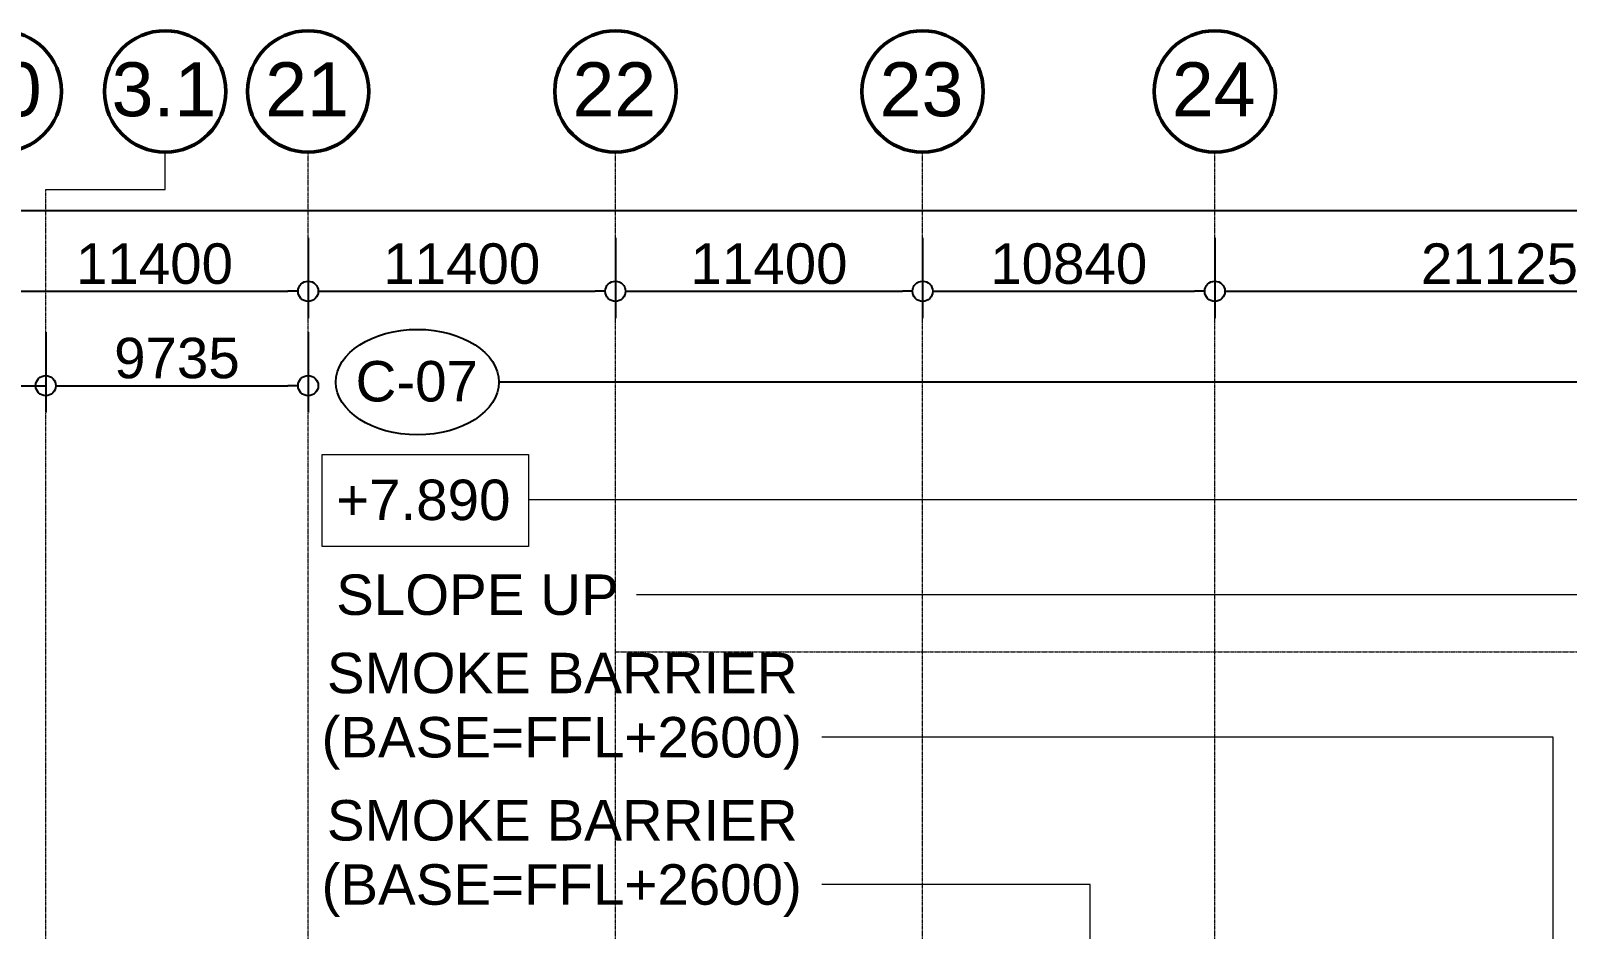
# Model space of a CAD drawing. Header units: millimetres. Extents: x -962357 to -591933, y -35273 to 59420.
# Drawn here: x -697972 to -640963, y 26100 to 59420 of the extents above; entities that cross this region are included whole.
import ezdxf

# ---------------------------------------------------------------- set-up
doc = ezdxf.new("R2010")
doc.units = ezdxf.units.MM
doc.linetypes.add('DPA_Grid _ Level 100', pattern=[10, 5.5, -1.6, 1.3, -1.6])
for name, color, linetype, lineweight in [('A-ANNO-DIMS', 1, 'Continuous', 9), ('A-ANNO-NOTE', 3, 'Continuous', 25), ('G-ANNO-TEXT', 3, 'Continuous', 9), ('S-GRID', 251, 'Continuous', 9), ('S-GRID-IDEN', 3, 'Continuous', 50)]:
    doc.layers.add(name, color=color, linetype=linetype, lineweight=lineweight)
doc.styles.add('Arial', font='arial.ttf', dxfattribs={"height": 2000})
doc.styles.add('Arial_1', font='arial.ttf', dxfattribs={"height": 1500})
doc.dimstyles.new('DPA-DIM-3_0_C-C', dxfattribs={"dimscale": 304.8, "dimtxt": 1530.3891, "dimasz": 2.46063, "dimexe": 3.28084, "dimexo": 0.0625, "dimgap": 0.82021, "dimtad": 1, "dimdec": 0, "dimzin": 0, "dimdsep": 46, "dimtxsty": 'Arial_1', "dimblk1": 'DOTBLANK', "dimblk2": 'DOTBLANK', "dimsah": 1, "dimcen": 0.09, "dimdle": 3.28084, "dimadec": 8, "dimazin": 0, "dimtfac": 1, "dimtdec": 4, "dimtix": 1, "dimtmove": 0, "dimatfit": 3, "dimfxl": 6.56168, "dimfxlon": 1, "dimtvp": 1, "dimtolj": 1, "dimtzin": 0, "dimarcsym": 2})
doc.dimstyles.new('DPA-DIM-3_0_C-C_1', dxfattribs={"dimscale": 304.8, "dimtxt": 1530.3891, "dimasz": 2.46063, "dimexe": 3.28084, "dimexo": 0.0625, "dimgap": 0.82021, "dimtad": 1, "dimdec": 0, "dimzin": 0, "dimdsep": 46, "dimtxsty": 'Arial_1', "dimblk1": 'DOTBLANK', "dimblk2": 'DOTBLANK', "dimsah": 1, "dimcen": 0.09, "dimdle": 3.28084, "dimadec": 8, "dimazin": 0, "dimtfac": 1, "dimtdec": 4, "dimtix": 1, "dimtmove": 1, "dimatfit": 3, "dimfxl": 6.56168, "dimfxlon": 1, "dimtvp": 1, "dimtolj": 1, "dimtzin": 0, "dimarcsym": 2})

# ---------------------------------------------------------------- blocks, each defined once
blk = doc.blocks.new('Grid - 100 Scale-2291345-4130-01 MULTI-PURPOSE LEVEL - REFLECTED CEILING PLAN')
at = {"layer": 'S-GRID-IDEN'}
blk.add_circle((0, 0), 4.5, dxfattribs=at)
blk = doc.blocks.new('_DotBlank')
at = {"color": 0, "linetype": 'ByBlock', "lineweight": -2}
blk.add_line((-0.5, 0), (-1, 0), dxfattribs=at)
blk.add_circle((0, 0), 0.5, dxfattribs=at)
blk = doc.blocks.new('DIMBLOCK1-4130-01 MULTI-PURPOSE LEVEL - REFLECTED CEILING PLAN')
at = {"layer": 'A-ANNO-DIMS', "color": 0, "lineweight": -2, "transparency": 16777216}
for p, q in [((-913915, 54739), (-913915, 51758)), ((-624615, 54739), (-624615, 51758)), ((-913165, 52758), (-625365, 52758))]:
    blk.add_line(p, q, dxfattribs=at)
at = {"layer": 'Defpoints', "color": 0, "transparency": 16777216}
for p in [(-913915, 54758), (-624615, 54758), (-624615, 52758)]:
    blk.add_point(p, dxfattribs=at)
at = {"layer": 'A-ANNO-DIMS', "color": 0, "lineweight": -2, "transparency": 16777216, "xscale": 750, "yscale": 750, "zscale": 750, "rotation": 180}
blk.add_blockref('_DotBlank', (-913915, 52758), dxfattribs=at)
at = {"layer": 'A-ANNO-DIMS', "color": 0, "lineweight": -2, "transparency": 16777216, "xscale": 750, "yscale": 750, "zscale": 750}
blk.add_blockref('_DotBlank', (-624615, 52758), dxfattribs=at)
at = {"layer": 'A-ANNO-DIMS', "color": 0, "transparency": 16777216, "insert": (-769265, 53774), "char_height": 1500, "width": 8306.48, "attachment_point": 5, "style": 'Arial_1'}
blk.add_mtext('\\A1;289300', dxfattribs=at)
blk = doc.blocks.new('DIMBLOCK21-4130-01 MULTI-PURPOSE LEVEL - REFLECTED CEILING PLAN')
at = {"layer": 'A-ANNO-DIMS', "color": 0, "lineweight": -2, "transparency": 16777216}
for p, q in [((-699080, 51739), (-699080, 48758)), ((-687680, 51739), (-687680, 48758)), ((-698330, 49758), (-688430, 49758))]:
    blk.add_line(p, q, dxfattribs=at)
at = {"layer": 'Defpoints', "color": 0, "transparency": 16777216}
for p in [(-699080, 51758), (-687680, 51758), (-687680, 49758)]:
    blk.add_point(p, dxfattribs=at)
at = {"layer": 'A-ANNO-DIMS', "color": 0, "lineweight": -2, "transparency": 16777216, "xscale": 750, "yscale": 750, "zscale": 750, "rotation": 180}
blk.add_blockref('_DotBlank', (-699080, 49758), dxfattribs=at)
at = {"layer": 'A-ANNO-DIMS', "color": 0, "lineweight": -2, "transparency": 16777216, "xscale": 750, "yscale": 750, "zscale": 750}
blk.add_blockref('_DotBlank', (-687680, 49758), dxfattribs=at)
at = {"layer": 'A-ANNO-DIMS', "color": 0, "transparency": 16777216, "insert": (-693380, 50774), "char_height": 1500, "width": 6922.07, "attachment_point": 5, "style": 'Arial_1'}
blk.add_mtext('\\A1;11400', dxfattribs=at)
blk = doc.blocks.new('DIMBLOCK22-4130-01 MULTI-PURPOSE LEVEL - REFLECTED CEILING PLAN')
at = {"layer": 'A-ANNO-DIMS', "color": 0, "lineweight": -2, "transparency": 16777216}
for p, q in [((-687680, 51739), (-687680, 48758)), ((-676280, 51739), (-676280, 48758)), ((-686930, 49758), (-677030, 49758))]:
    blk.add_line(p, q, dxfattribs=at)
at = {"layer": 'Defpoints', "color": 0, "transparency": 16777216}
for p in [(-687680, 51758), (-676280, 51758), (-676280, 49758)]:
    blk.add_point(p, dxfattribs=at)
at = {"layer": 'A-ANNO-DIMS', "color": 0, "lineweight": -2, "transparency": 16777216, "xscale": 750, "yscale": 750, "zscale": 750, "rotation": 180}
blk.add_blockref('_DotBlank', (-687680, 49758), dxfattribs=at)
at = {"layer": 'A-ANNO-DIMS', "color": 0, "lineweight": -2, "transparency": 16777216, "xscale": 750, "yscale": 750, "zscale": 750}
blk.add_blockref('_DotBlank', (-676280, 49758), dxfattribs=at)
at = {"layer": 'A-ANNO-DIMS', "color": 0, "transparency": 16777216, "insert": (-681980, 50774), "char_height": 1500, "width": 6922.07, "attachment_point": 5, "style": 'Arial_1'}
blk.add_mtext('\\A1;11400', dxfattribs=at)
blk = doc.blocks.new('DIMBLOCK23-4130-01 MULTI-PURPOSE LEVEL - REFLECTED CEILING PLAN')
at = {"layer": 'A-ANNO-DIMS', "color": 0, "lineweight": -2, "transparency": 16777216}
for p, q in [((-676280, 51739), (-676280, 48758)), ((-664880, 51739), (-664880, 48758)), ((-675530, 49758), (-665630, 49758))]:
    blk.add_line(p, q, dxfattribs=at)
at = {"layer": 'Defpoints', "color": 0, "transparency": 16777216}
for p in [(-676280, 51758), (-664880, 51758), (-664880, 49758)]:
    blk.add_point(p, dxfattribs=at)
at = {"layer": 'A-ANNO-DIMS', "color": 0, "lineweight": -2, "transparency": 16777216, "xscale": 750, "yscale": 750, "zscale": 750, "rotation": 180}
blk.add_blockref('_DotBlank', (-676280, 49758), dxfattribs=at)
at = {"layer": 'A-ANNO-DIMS', "color": 0, "lineweight": -2, "transparency": 16777216, "xscale": 750, "yscale": 750, "zscale": 750}
blk.add_blockref('_DotBlank', (-664880, 49758), dxfattribs=at)
at = {"layer": 'A-ANNO-DIMS', "color": 0, "transparency": 16777216, "insert": (-670580, 50774), "char_height": 1500, "width": 6922.07, "attachment_point": 5, "style": 'Arial_1'}
blk.add_mtext('\\A1;11400', dxfattribs=at)
blk = doc.blocks.new('DIMBLOCK24-4130-01 MULTI-PURPOSE LEVEL - REFLECTED CEILING PLAN')
at = {"layer": 'A-ANNO-DIMS', "color": 0, "lineweight": -2, "transparency": 16777216}
for p, q in [((-664880, 51739), (-664880, 48758)), ((-654040, 51739), (-654040, 48758)), ((-664130, 49758), (-654790, 49758))]:
    blk.add_line(p, q, dxfattribs=at)
at = {"layer": 'Defpoints', "color": 0, "transparency": 16777216}
for p in [(-664880, 51758), (-654040, 51758), (-654040, 49758)]:
    blk.add_point(p, dxfattribs=at)
at = {"layer": 'A-ANNO-DIMS', "color": 0, "lineweight": -2, "transparency": 16777216, "xscale": 750, "yscale": 750, "zscale": 750, "rotation": 180}
blk.add_blockref('_DotBlank', (-664880, 49758), dxfattribs=at)
at = {"layer": 'A-ANNO-DIMS', "color": 0, "lineweight": -2, "transparency": 16777216, "xscale": 750, "yscale": 750, "zscale": 750}
blk.add_blockref('_DotBlank', (-654040, 49758), dxfattribs=at)
at = {"layer": 'A-ANNO-DIMS', "color": 0, "transparency": 16777216, "insert": (-659460, 50774), "char_height": 1500, "width": 6922.07, "attachment_point": 5, "style": 'Arial_1'}
blk.add_mtext('\\A1;10840', dxfattribs=at)
blk = doc.blocks.new('DIMBLOCK25-4130-01 MULTI-PURPOSE LEVEL - REFLECTED CEILING PLAN')
at = {"layer": 'A-ANNO-DIMS', "color": 0, "lineweight": -2, "transparency": 16777216}
for p, q in [((-654040, 51739), (-654040, 48758)), ((-632915, 51739), (-632915, 48758)), ((-653290, 49758), (-633665, 49758))]:
    blk.add_line(p, q, dxfattribs=at)
at = {"layer": 'Defpoints', "color": 0, "transparency": 16777216}
for p in [(-654040, 51758), (-632915, 51758), (-632915, 49758)]:
    blk.add_point(p, dxfattribs=at)
at = {"layer": 'A-ANNO-DIMS', "color": 0, "lineweight": -2, "transparency": 16777216, "xscale": 750, "yscale": 750, "zscale": 750, "rotation": 180}
blk.add_blockref('_DotBlank', (-654040, 49758), dxfattribs=at)
at = {"layer": 'A-ANNO-DIMS', "color": 0, "lineweight": -2, "transparency": 16777216, "xscale": 750, "yscale": 750, "zscale": 750}
blk.add_blockref('_DotBlank', (-632915, 49758), dxfattribs=at)
at = {"layer": 'A-ANNO-DIMS', "color": 0, "transparency": 16777216, "insert": (-643478, 50774), "char_height": 1500, "width": 6922.07, "attachment_point": 5, "style": 'Arial_1'}
blk.add_mtext('\\A1;21125', dxfattribs=at)
blk = doc.blocks.new('DIMBLOCK36-4130-01 MULTI-PURPOSE LEVEL - REFLECTED CEILING PLAN')
at = {"layer": 'A-ANNO-DIMS', "color": 0, "lineweight": -2, "transparency": 16777216}
for p, q in [((-699080, 48239), (-699080, 45258)), ((-697415, 48239), (-697415, 45258)), ((-699830, 46258), (-700580, 46258)), ((-699080, 46258), (-697415, 46258)), ((-696665, 46258), (-695915, 46258))]:
    blk.add_line(p, q, dxfattribs=at)
at = {"layer": 'Defpoints', "color": 0, "transparency": 16777216}
for p in [(-699080, 48258), (-697415, 48258), (-697415, 46258)]:
    blk.add_point(p, dxfattribs=at)
at = {"layer": 'A-ANNO-DIMS', "color": 0, "lineweight": -2, "transparency": 16777216, "xscale": 750, "yscale": 750, "zscale": 750}
blk.add_blockref('_DotBlank', (-699080, 46258), dxfattribs=at)
at = {"layer": 'A-ANNO-DIMS', "color": 0, "lineweight": -2, "transparency": 16777216, "xscale": 750, "yscale": 750, "zscale": 750, "rotation": 180}
blk.add_blockref('_DotBlank', (-697415, 46258), dxfattribs=at)
at = {"layer": 'A-ANNO-DIMS', "color": 0, "transparency": 16777216, "insert": (-704050, 49705), "char_height": 1500, "width": 5537.65, "attachment_point": 1, "line_spacing_factor": 0.941778, "style": 'Arial_1'}
blk.add_mtext('\\A1;1665', dxfattribs=at)
blk = doc.blocks.new('DIMBLOCK37-4130-01 MULTI-PURPOSE LEVEL - REFLECTED CEILING PLAN')
at = {"layer": 'A-ANNO-DIMS', "color": 0, "lineweight": -2, "transparency": 16777216}
for p, q in [((-697415, 48239), (-697415, 45258)), ((-687680, 48239), (-687680, 45258)), ((-696665, 46258), (-688430, 46258))]:
    blk.add_line(p, q, dxfattribs=at)
at = {"layer": 'Defpoints', "color": 0, "transparency": 16777216}
for p in [(-697415, 48258), (-687680, 48258), (-687680, 46258)]:
    blk.add_point(p, dxfattribs=at)
at = {"layer": 'A-ANNO-DIMS', "color": 0, "lineweight": -2, "transparency": 16777216, "xscale": 750, "yscale": 750, "zscale": 750, "rotation": 180}
blk.add_blockref('_DotBlank', (-697415, 46258), dxfattribs=at)
at = {"layer": 'A-ANNO-DIMS', "color": 0, "lineweight": -2, "transparency": 16777216, "xscale": 750, "yscale": 750, "zscale": 750}
blk.add_blockref('_DotBlank', (-687680, 46258), dxfattribs=at)
at = {"layer": 'A-ANNO-DIMS', "color": 0, "transparency": 16777216, "insert": (-692547, 47274), "char_height": 1500, "width": 5537.65, "attachment_point": 5, "style": 'Arial_1'}
blk.add_mtext('\\A1;9735', dxfattribs=at)
blk = doc.blocks.new('Ceiling Tags - Ceiling Tags-9510765-4130-01 MULTI-PURPOSE LEVEL - REFLECTED CEILING PLAN')
at = {"layer": 'A-ANNO-NOTE'}
blk.add_ellipse((0, 0), major_axis=(6.05, 0), ratio=0.646436, dxfattribs=at)

msp = doc.modelspace()

# ---------------------------------------------------------------- linework, layer by layer
at = {"layer": 'A-ANNO-NOTE'}
msp.add_line((-630064.7, 46390.6), (-680599.8, 46390.6), dxfattribs=at)
at = {"layer": 'G-ANNO-TEXT', "color": 250}
for p, q in [((-630755.9, 42024), (-679509, 42024)), ((-675455, 38506.7), (-675490.6, 38506.7)), ((-640194.5, 38506.7), (-675455, 38506.7)), ((-668012, 33222.1), (-668623.7, 33222.1)), ((-641489.1, 33222.1), (-668012, 33222.1)), ((-641489.1, 7523.3), (-641489.1, 33222.1)), ((-668012, 27759.9), (-668623.7, 27759.9)), ((-658667.7, 27759.9), (-668012, 27759.9)), ((-658667.7, 3323.5), (-658667.7, 27759.9))]:
    msp.add_line(p, q, dxfattribs=at)
at = {"layer": 'G-ANNO-TEXT', "color": 250, "flags": 128}
msp.add_lwpolyline([(-687156, 43708.2), (-679509, 43708.2), (-679509, 40296.2), (-687156, 40296.2)], close=True, dxfattribs=at)
at = {"layer": 'S-GRID'}
for p, q in [((-692982.1, 53532.8), (-692982.1, 54920.2)), ((-697415, 53532.8), (-692982.1, 53532.8))]:
    msp.add_line(p, q, dxfattribs=at)
at = {"layer": 'S-GRID', "linetype": 'DPA_Grid _ Level 100'}
for p, q in [((-687680, -30741.3), (-687680, 54920.2)), ((-676280, -30741.3), (-676280, 54920.2)), ((-664880, -30741.3), (-664880, 54920.2)), ((-654040, -30741.3), (-654040, 54920.2)), ((-697415, -30741.3), (-697415, 53532.8)), ((-676280, 36390), (-601518.7, 36390))]:
    msp.add_line(p, q, dxfattribs=at)

# ---------------------------------------------------------------- block references
at = {"layer": 'A-ANNO-NOTE', "xscale": 500, "yscale": 500, "zscale": 500}
msp.add_blockref('Ceiling Tags - Ceiling Tags-9510765-4130-01 MULTI-PURPOSE LEVEL - REFLECTED CEILING PLAN', (-683626.3, 46390.6), dxfattribs=at)
at = {"layer": 'S-GRID-IDEN', "xscale": 499.9999999999995, "yscale": 499.9999999999995, "zscale": 499.9999999999995}
for p in [(-699080, 57170.2), (-692982.1, 57170.2), (-687680, 57170.2), (-676280, 57170.2), (-664880, 57170.2), (-654040, 57170.2)]:
    msp.add_blockref('Grid - 100 Scale-2291345-4130-01 MULTI-PURPOSE LEVEL - REFLECTED CEILING PLAN', p, dxfattribs=at)

# ---------------------------------------------------------------- texts
at = {"layer": 'A-ANNO-NOTE', "lineweight": 9, "insert": (-685918.4, 47171.7), "char_height": 1500, "width": 5571.728, "attachment_point": 1, "style": 'Arial_1'}
msp.add_mtext('C-07', dxfattribs=at)
at = {"layer": 'G-ANNO-TEXT', "color": 7, "char_height": 1500, "attachment_point": 1, "style": 'Arial_1'}
for s, insert, width in [('+7.890', (-686640, 42774), 7976.791), ('SLOPE UP', (-686640, 39256.7), 12907.169), ('SMOKE BARRIER ', (-686983.1, 36353.3), 22166.659), ('(BASE=FFL+2600)', (-687181.6, 33972.1), 21886.069), ('SMOKE BARRIER ', (-686983.1, 30891.2), 22166.659), ('(BASE=FFL+2600)', (-687181.6, 28509.9), 21886.069)]:
    msp.add_mtext(s, dxfattribs=dict(at, insert=insert, width=width))
at = {"layer": 'S-GRID-IDEN', "lineweight": 9, "char_height": 2000, "attachment_point": 1, "style": 'Arial'}
for s, insert, width in [('20', (-700674, 58249.7), 3767.931), ('3.1', (-694971, 58249.7), 4729.956), ('21', (-689274, 58249.7), 3767.931), ('22', (-677874, 58249.7), 3767.931), ('23', (-666474, 58249.7), 3767.931), ('24', (-655634, 58249.7), 3767.931)]:
    msp.add_mtext(s, dxfattribs=dict(at, insert=insert, width=width))

# ---------------------------------------------------------------- dimensions: what is measured, and where the dimension line sits
at = {"layer": 'A-ANNO-DIMS'}
for base, p1, p2, override, picture, middle in [((-624615, 52758), (-913915, 54758), (-624615, 54758), {"dimpost": '<>', "dimfxl": 289300}, 'DIMBLOCK1-4130-01 MULTI-PURPOSE LEVEL - REFLECTED CEILING PLAN', (-769265, 53774.4)), ((-687680, 49758), (-699080, 51758), (-687680, 51758), {"dimpost": '<>', "dimfxl": 11400}, 'DIMBLOCK21-4130-01 MULTI-PURPOSE LEVEL - REFLECTED CEILING PLAN', (-693380, 50773.9)), ((-676280, 49758), (-687680, 51758), (-676280, 51758), {"dimpost": '<>', "dimfxl": 11400}, 'DIMBLOCK22-4130-01 MULTI-PURPOSE LEVEL - REFLECTED CEILING PLAN', (-681980, 50773.9)), ((-664880, 49758), (-676280, 51758), (-664880, 51758), {"dimpost": '<>', "dimfxl": 11400}, 'DIMBLOCK23-4130-01 MULTI-PURPOSE LEVEL - REFLECTED CEILING PLAN', (-670580, 50773.9)), ((-654040, 49758), (-664880, 51758), (-654040, 51758), {"dimpost": '<>', "dimfxl": 10840}, 'DIMBLOCK24-4130-01 MULTI-PURPOSE LEVEL - REFLECTED CEILING PLAN', (-659460, 50773.9)), ((-632915, 49758), (-654040, 51758), (-632915, 51758), {"dimpost": '<>', "dimfxl": 21125}, 'DIMBLOCK25-4130-01 MULTI-PURPOSE LEVEL - REFLECTED CEILING PLAN', (-643477.5, 50773.9)), ((-687680, 46258), (-697415, 48258), (-687680, 48258), {"dimpost": '<>', "dimfxl": 9735}, 'DIMBLOCK37-4130-01 MULTI-PURPOSE LEVEL - REFLECTED CEILING PLAN', (-692547.5, 47274.4))]:
    dim = msp.add_linear_dim(base=base, p1=p1, p2=p2, dimstyle='DPA-DIM-3_0_C-C', override=override, dxfattribs=at)
    dim.commit()
    dim.dimension.update_dxf_attribs({"geometry": picture, "text_midpoint": middle})
dim = msp.add_linear_dim(base=(-697415, 46258), p1=(-699080, 48258), p2=(-697415, 48258), dimstyle='DPA-DIM-3_0_C-C_1', override={"dimpost": '<>', "dimfxl": 1665}, dxfattribs=at)
dim.commit()
dim.dimension.update_dxf_attribs({"geometry": 'DIMBLOCK36-4130-01 MULTI-PURPOSE LEVEL - REFLECTED CEILING PLAN', "text_midpoint": (-701281.5, 47455.4), "dimtype": 160})

doc.saveas('drawing.dxf')
